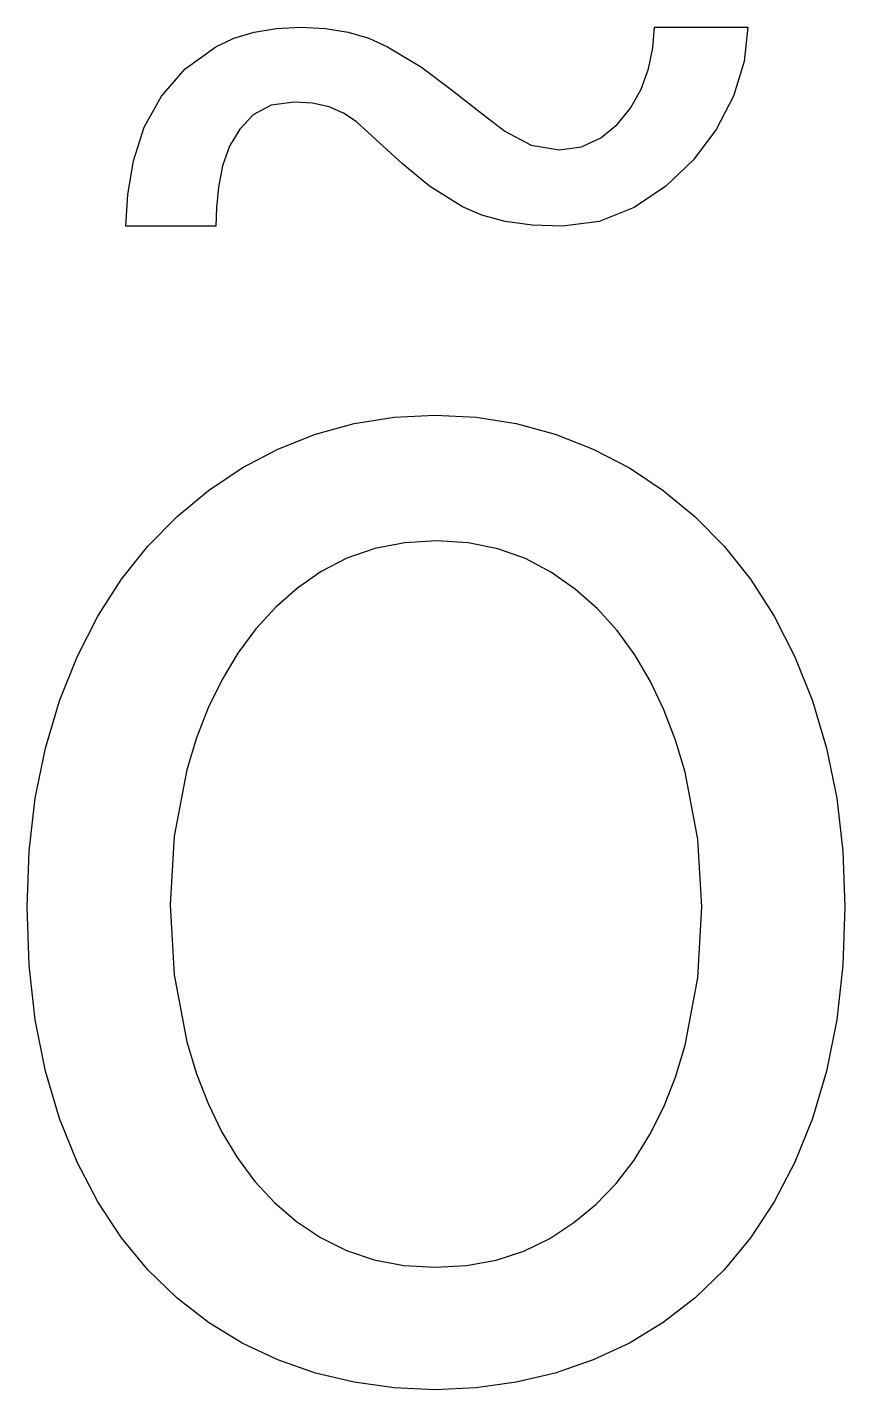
# Model space of a CAD drawing. Extents: x 0.6 to 7.3, y -0.1 to 11.
import ezdxf

# ---------------------------------------------------------------- set-up
doc = ezdxf.new("R2010")
doc.units = 0
doc.layers.get('0').update_dxf_attribs({"linetype": 'CONTINUOUS'})

msp = doc.modelspace()

# ---------------------------------------------------------------- linework, layer by layer
at = {"color": 0}
for p, q in [((2.47911, 10.9879), (2.6614, 11.0178)), ((2.6614, 11.0178), (2.86111, 11.0278)), ((2.86111, 11.0278), (3.06164, 11.0178)), ((3.06164, 11.0178), (3.24653, 10.9879)), ((5.73779, 10.8594), (5.75, 11.0278)), ((5.75, 11.0278), (6.51389, 11.0278)), ((6.51389, 11.0278), (6.48438, 10.7483)), ((2.16667, 10.8681), (2.31418, 10.938)), ((2.31418, 10.938), (2.47911, 10.9879)), ((3.24653, 10.9879), (3.41581, 10.938)), ((3.41581, 10.938), (3.56944, 10.8681)), ((1.91667, 10.6876), (2.16667, 10.8681)), ((3.56944, 10.8681), (3.84549, 10.7014)), ((5.70139, 10.6875), (5.73779, 10.8594)), ((1.72222, 10.4653), (1.91667, 10.6876)), ((3.84549, 10.7014), (4.09028, 10.5208)), ((5.64063, 10.5209), (5.70139, 10.6875)), ((6.48438, 10.7483), (6.39583, 10.4653)), ((1.5816, 10.2118), (1.72222, 10.4653)), ((4.09028, 10.5208), (4.31424, 10.342)), ((5.55556, 10.3681), (5.64063, 10.5209)), ((6.39583, 10.4653), (6.25515, 10.1927)), ((2.61806, 10.3906), (2.47222, 10.3125)), ((2.80556, 10.4167), (2.61806, 10.3906)), ((2.95697, 10.4067), (2.80556, 10.4167)), ((3.09196, 10.3768), (2.95697, 10.4067)), ((3.21044, 10.3269), (3.09196, 10.3768)), ((5.44613, 10.2344), (5.55556, 10.3681)), ((2.47222, 10.3125), (2.36106, 10.1962)), ((3.3125, 10.2569), (3.21044, 10.3269)), ((3.69444, 9.90972), (3.3125, 10.2569)), ((4.31424, 10.342), (4.52778, 10.1806)), ((1.49306, 9.9375), (1.5816, 10.2118)), ((2.36106, 10.1962), (2.27778, 10.0556)), ((4.52778, 10.1806), (4.74306, 10.066)), ((5.15446, 10.0521), (5.3125, 10.125)), ((5.3125, 10.125), (5.44613, 10.2344)), ((6.25515, 10.1927), (6.06944, 9.94444)), ((2.27778, 10.0556), (2.22049, 9.89589)), ((4.74306, 10.066), (4.97222, 10.0278)), ((4.97222, 10.0278), (5.15446, 10.0521)), ((1.44618, 9.66146), (1.49306, 9.9375)), ((3.91314, 9.72922), (3.69444, 9.90972)), ((6.06944, 9.94444), (5.84369, 9.72911)), ((2.22049, 9.89589), (2.1875, 9.72222)), ((2.1875, 9.72222), (2.17188, 9.55208)), ((4.18056, 9.5625), (3.91314, 9.72922)), ((5.84369, 9.72911), (5.58333, 9.55556)), ((1.43056, 9.40278), (1.44618, 9.66146)), ((2.17188, 9.55208), (2.16667, 9.40278)), ((4.34114, 9.49262), (4.18056, 9.5625)), ((4.53125, 9.44271), (4.34114, 9.49262)), ((5.58333, 9.55556), (5.29861, 9.44103)), ((2.16667, 9.40278), (1.43056, 9.40278)), ((4.75086, 9.41276), (4.53125, 9.44271)), ((5, 9.40278), (4.75086, 9.41276)), ((5.29861, 9.44103), (5, 9.40278)), ((2.98042, 7.70486), (3.29682, 7.79167)), ((3.29682, 7.79167), (3.62278, 7.84375)), ((3.62278, 7.84375), (3.95833, 7.86111)), ((3.95833, 7.86111), (4.29428, 7.84375)), ((4.29428, 7.84375), (4.62153, 7.79167)), ((4.62153, 7.79167), (4.94011, 7.70486)), ((2.67361, 7.58333), (2.98042, 7.70486)), ((4.94011, 7.70486), (5.25, 7.58333)), ((2.38064, 7.42974), (2.67361, 7.58333)), ((5.25, 7.58333), (5.54596, 7.42974)), ((2.1059, 7.24658), (2.38064, 7.42974)), ((5.54596, 7.42974), (5.82286, 7.24658)), ((1.84939, 7.0339), (2.1059, 7.24658)), ((5.82286, 7.24658), (6.08068, 7.0339)), ((1.61111, 6.79167), (1.84939, 7.0339)), ((6.08068, 7.0339), (6.31944, 6.79167)), ((1.3941, 6.51997), (1.61111, 6.79167)), ((3.71001, 6.81771), (3.46522, 6.77083)), ((3.97222, 6.83333), (3.71001, 6.81771)), ((4.22868, 6.81728), (3.97222, 6.83333)), ((4.47043, 6.7691), (4.22868, 6.81728)), ((6.31944, 6.79167), (6.5364, 6.51997)), ((3.23779, 6.69271), (3.02778, 6.58333)), ((3.46522, 6.77083), (3.23779, 6.69271)), ((4.69743, 6.68881), (4.47043, 6.7691)), ((4.90972, 6.57639), (4.69743, 6.68881)), ((3.02778, 6.58333), (2.83415, 6.44792)), ((5.1059, 6.43799), (4.90972, 6.57639)), ((1.20139, 6.21875), (1.3941, 6.51997)), ((6.5364, 6.51997), (6.72911, 6.21875)), ((2.83415, 6.44792), (2.65619, 6.29167)), ((5.28472, 6.27957), (5.1059, 6.43799)), ((2.65619, 6.29167), (2.49388, 6.11458)), ((5.44618, 6.10118), (5.28472, 6.27957)), ((1.03299, 5.88803), (1.20139, 6.21875)), ((6.72911, 6.21875), (6.89751, 5.88803)), ((2.49388, 6.11458), (2.34722, 5.91667)), ((5.59028, 5.90278), (5.44618, 6.10118)), ((2.34722, 5.91667), (2.21701, 5.70101)), ((5.71739, 5.68664), (5.59028, 5.90278)), ((0.888889, 5.52778), (1.03299, 5.88803)), ((6.89751, 5.88803), (7.04167, 5.52778)), ((2.21701, 5.70101), (2.10417, 5.47054)), ((5.82807, 5.45486), (5.71739, 5.68664)), ((0.773383, 5.14154), (0.888889, 5.52778)), ((2.10417, 5.47054), (2.00868, 5.22532)), ((5.92225, 5.20747), (5.82807, 5.45486)), ((7.04167, 5.52778), (7.15711, 5.14154)), ((0.690918, 4.73269), (0.773383, 5.14154)), ((2.00868, 5.22532), (1.93056, 4.96528)), ((6, 4.94444), (5.92225, 5.20747)), ((7.15711, 5.14154), (7.23958, 4.73269)), ((1.93056, 4.96528), (1.82633, 4.42188)), ((6.10417, 4.39936), (6, 4.94444)), ((0.641439, 4.30126), (0.690918, 4.73269)), ((7.23958, 4.73269), (7.28906, 4.30126)), ((1.82633, 4.42188), (1.79167, 3.86111)), ((6.13889, 3.84722), (6.10417, 4.39936)), ((0.625, 3.84722), (0.641439, 4.30126)), ((7.28906, 4.30126), (7.30556, 3.84722)), ((0.641439, 3.36942), (0.625, 3.84722)), ((1.79167, 3.86111), (1.82633, 3.28999)), ((6.10417, 3.26563), (6.13889, 3.84722)), ((7.30556, 3.84722), (7.28906, 3.36942)), ((0.690918, 2.92193), (0.641439, 3.36942)), ((7.28906, 3.36942), (7.23958, 2.92193)), ((1.82633, 3.28999), (1.93056, 2.74306)), ((6, 2.71528), (6.10417, 3.26563)), ((0.773383, 2.50483), (0.690918, 2.92193)), ((7.23958, 2.92193), (7.15711, 2.50483)), ((1.93056, 2.74306), (2.00825, 2.4835)), ((5.92182, 2.45617), (6, 2.71528)), ((0.888889, 2.11806), (0.773383, 2.50483)), ((2.00825, 2.4835), (2.10243, 2.23958)), ((5.82633, 2.21354), (5.92182, 2.45617)), ((7.15711, 2.50483), (7.04167, 2.11806)), ((2.10243, 2.23958), (2.21311, 2.01133)), ((1.03299, 1.76215), (0.888889, 2.11806)), ((5.71349, 1.98742), (5.82633, 2.21354)), ((7.04167, 2.11806), (6.89751, 1.76215)), ((2.21311, 2.01133), (2.34028, 1.79861)), ((5.58333, 1.77778), (5.71349, 1.98742)), ((2.34028, 1.79861), (2.48432, 1.60417)), ((1.20139, 1.4375), (1.03299, 1.76215)), ((5.43619, 1.58686), (5.58333, 1.77778)), ((6.89751, 1.76215), (6.72911, 1.4375)), ((2.48432, 1.60417), (2.64578, 1.43056)), ((5.27257, 1.41667), (5.43619, 1.58686)), ((1.3941, 1.14415), (1.20139, 1.4375)), ((2.64578, 1.43056), (2.8246, 1.27783)), ((5.09244, 1.26736), (5.27257, 1.41667)), ((6.72911, 1.4375), (6.5364, 1.14415)), ((2.8246, 1.27783), (3.02083, 1.14583)), ((4.89583, 1.13889), (5.09244, 1.26736)), ((1.61111, 0.881944), (1.3941, 1.14415)), ((3.02083, 1.14583), (3.23307, 1.0395)), ((4.68354, 1.03564), (4.89583, 1.13889)), ((6.5364, 1.14415), (6.31944, 0.881944)), ((3.23307, 1.0395), (3.46007, 0.963542)), ((4.45654, 0.96186), (4.68354, 1.03564)), ((3.46007, 0.963542), (3.70182, 0.917969)), ((3.70182, 0.917969), (3.95833, 0.902778)), ((3.95833, 0.902778), (4.21479, 0.917589)), ((4.21479, 0.917589), (4.45654, 0.96186)), ((1.84939, 0.651042), (1.61111, 0.881944)), ((6.31944, 0.881944), (6.08068, 0.651042)), ((2.1059, 0.451389), (1.84939, 0.651042)), ((6.08068, 0.651042), (5.82286, 0.451389)), ((2.38064, 0.28304), (2.1059, 0.451389)), ((5.82286, 0.451389), (5.54596, 0.28304)), ((2.67361, 0.145833), (2.38064, 0.28304)), ((5.54596, 0.28304), (5.25, 0.145833)), ((2.98042, 0.039496), (2.67361, 0.145833)), ((5.25, 0.145833), (4.94011, 0.039496)), ((3.29682, -0.036458), (2.98042, 0.039496)), ((4.94011, 0.039496), (4.62153, -0.036458)), ((3.62278, -0.082031), (3.29682, -0.036458)), ((3.95833, -0.097222), (3.62278, -0.082031)), ((4.29428, -0.082031), (3.95833, -0.097222)), ((4.62153, -0.036458), (4.29428, -0.082031))]:
    msp.add_line(p, q, dxfattribs=at)

doc.saveas('drawing.dxf')
